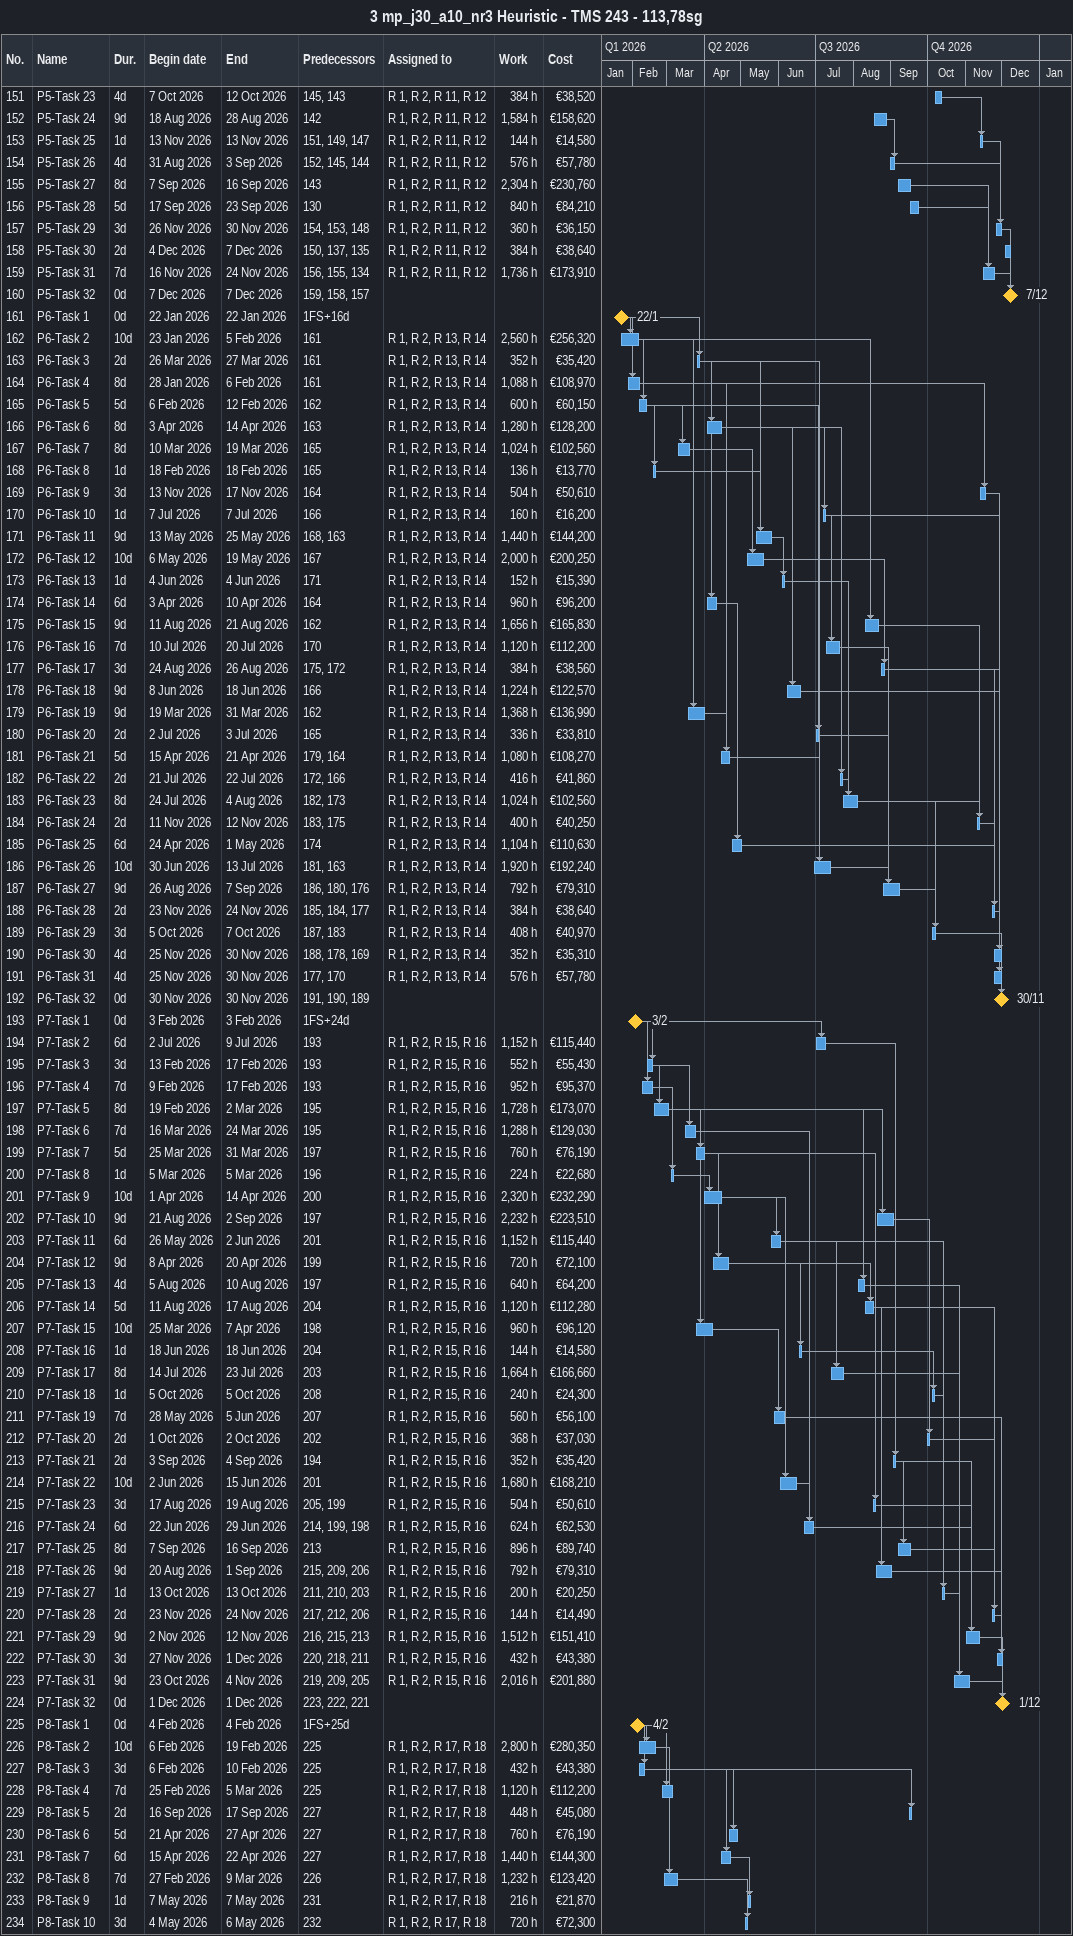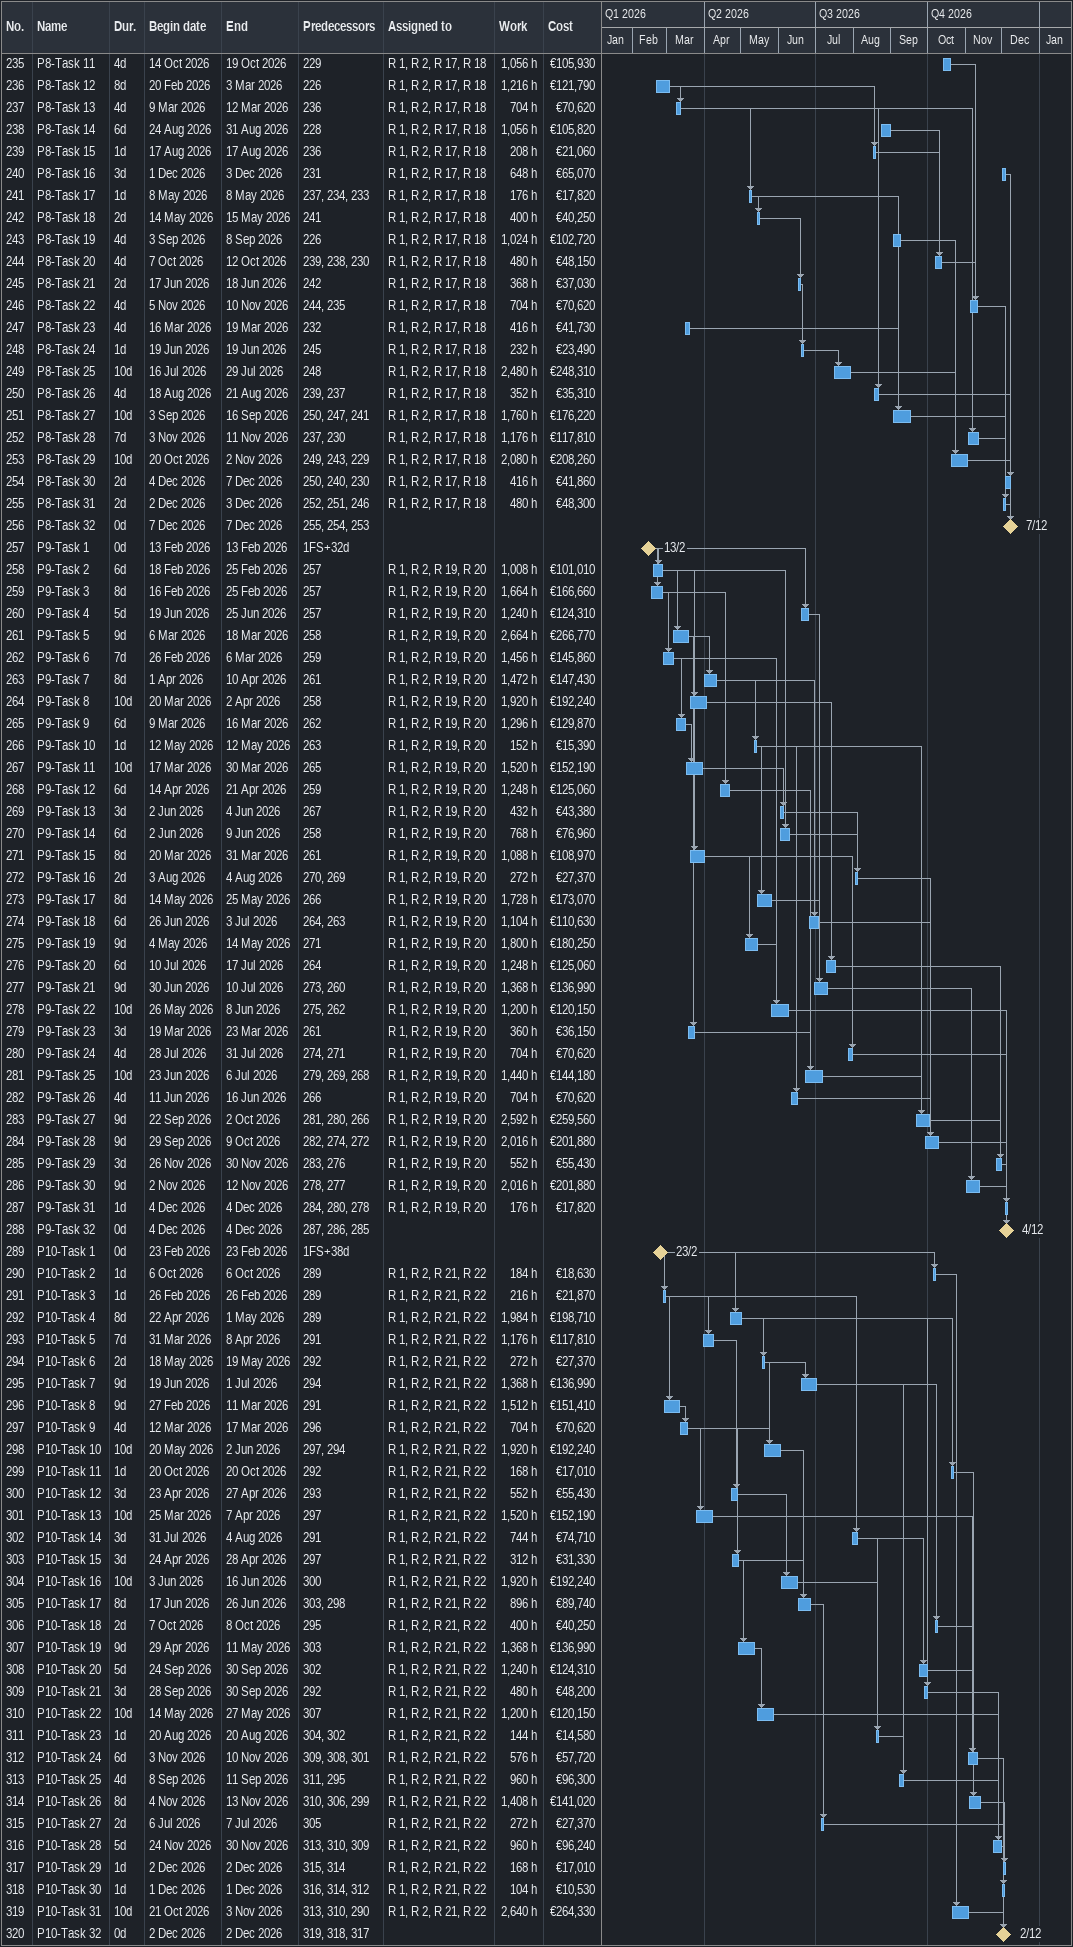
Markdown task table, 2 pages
3 mp_j30_a10_nr3 Heuristic - TMS 243 - 113,78sg

| ID | Task | Duration | Start | Finish | Predecessors | Resources | Work (h) | Cost (€) |
|---|---|---|---|---|---|---|---|---|
| 151 | P5-Task 23 | 4d | 2026-10-07 | 2026-10-12 | 145, 143 | R 1, R 2, R 11, R 12 | 384 | 38520 |
| 152 | P5-Task 24 | 9d | 2026-08-18 | 2026-08-28 | 142 | R 1, R 2, R 11, R 12 | 1584 | 158620 |
| 153 | P5-Task 25 | 1d | 2026-11-13 | 2026-11-13 | 151, 149, 147 | R 1, R 2, R 11, R 12 | 144 | 14580 |
| 154 | P5-Task 26 | 4d | 2026-08-31 | 2026-09-03 | 152, 145, 144 | R 1, R 2, R 11, R 12 | 576 | 57780 |
| 155 | P5-Task 27 | 8d | 2026-09-07 | 2026-09-16 | 143 | R 1, R 2, R 11, R 12 | 2304 | 230760 |
| 156 | P5-Task 28 | 5d | 2026-09-17 | 2026-09-23 | 130 | R 1, R 2, R 11, R 12 | 840 | 84210 |
| 157 | P5-Task 29 | 3d | 2026-11-26 | 2026-11-30 | 154, 153, 148 | R 1, R 2, R 11, R 12 | 360 | 36150 |
| 158 | P5-Task 30 | 2d | 2026-12-04 | 2026-12-07 | 150, 137, 135 | R 1, R 2, R 11, R 12 | 384 | 38640 |
| 159 | P5-Task 31 | 7d | 2026-11-16 | 2026-11-24 | 156, 155, 134 | R 1, R 2, R 11, R 12 | 1736 | 173910 |
| 160 | P5-Task 32 | 0d | 2026-12-07 | 2026-12-07 | 159, 158, 157 |  |  |  |
| 161 | P6-Task 1 | 0d | 2026-01-22 | 2026-01-22 | 1FS+16d |  |  |  |
| 162 | P6-Task 2 | 10d | 2026-01-23 | 2026-02-05 | 161 | R 1, R 2, R 13, R 14 | 2560 | 256320 |
| 163 | P6-Task 3 | 2d | 2026-03-26 | 2026-03-27 | 161 | R 1, R 2, R 13, R 14 | 352 | 35420 |
| 164 | P6-Task 4 | 8d | 2026-01-28 | 2026-02-06 | 161 | R 1, R 2, R 13, R 14 | 1088 | 108970 |
| 165 | P6-Task 5 | 5d | 2026-02-06 | 2026-02-12 | 162 | R 1, R 2, R 13, R 14 | 600 | 60150 |
| 166 | P6-Task 6 | 8d | 2026-04-03 | 2026-04-14 | 163 | R 1, R 2, R 13, R 14 | 1280 | 128200 |
| 167 | P6-Task 7 | 8d | 2026-03-10 | 2026-03-19 | 165 | R 1, R 2, R 13, R 14 | 1024 | 102560 |
| 168 | P6-Task 8 | 1d | 2026-02-18 | 2026-02-18 | 165 | R 1, R 2, R 13, R 14 | 136 | 13770 |
| 169 | P6-Task 9 | 3d | 2026-11-13 | 2026-11-17 | 164 | R 1, R 2, R 13, R 14 | 504 | 50610 |
| 170 | P6-Task 10 | 1d | 2026-07-07 | 2026-07-07 | 166 | R 1, R 2, R 13, R 14 | 160 | 16200 |
| 171 | P6-Task 11 | 9d | 2026-05-13 | 2026-05-25 | 168, 163 | R 1, R 2, R 13, R 14 | 1440 | 144200 |
| 172 | P6-Task 12 | 10d | 2026-05-06 | 2026-05-19 | 167 | R 1, R 2, R 13, R 14 | 2000 | 200250 |
| 173 | P6-Task 13 | 1d | 2026-06-04 | 2026-06-04 | 171 | R 1, R 2, R 13, R 14 | 152 | 15390 |
| 174 | P6-Task 14 | 6d | 2026-04-03 | 2026-04-10 | 164 | R 1, R 2, R 13, R 14 | 960 | 96200 |
| 175 | P6-Task 15 | 9d | 2026-08-11 | 2026-08-21 | 162 | R 1, R 2, R 13, R 14 | 1656 | 165830 |
| 176 | P6-Task 16 | 7d | 2026-07-10 | 2026-07-20 | 170 | R 1, R 2, R 13, R 14 | 1120 | 112200 |
| 177 | P6-Task 17 | 3d | 2026-08-24 | 2026-08-26 | 175, 172 | R 1, R 2, R 13, R 14 | 384 | 38560 |
| 178 | P6-Task 18 | 9d | 2026-06-08 | 2026-06-18 | 166 | R 1, R 2, R 13, R 14 | 1224 | 122570 |
| 179 | P6-Task 19 | 9d | 2026-03-19 | 2026-03-31 | 162 | R 1, R 2, R 13, R 14 | 1368 | 136990 |
| 180 | P6-Task 20 | 2d | 2026-07-02 | 2026-07-03 | 165 | R 1, R 2, R 13, R 14 | 336 | 33810 |
| 181 | P6-Task 21 | 5d | 2026-04-15 | 2026-04-21 | 179, 164 | R 1, R 2, R 13, R 14 | 1080 | 108270 |
| 182 | P6-Task 22 | 2d | 2026-07-21 | 2026-07-22 | 172, 166 | R 1, R 2, R 13, R 14 | 416 | 41860 |
| 183 | P6-Task 23 | 8d | 2026-07-24 | 2026-08-04 | 182, 173 | R 1, R 2, R 13, R 14 | 1024 | 102560 |
| 184 | P6-Task 24 | 2d | 2026-11-11 | 2026-11-12 | 183, 175 | R 1, R 2, R 13, R 14 | 400 | 40250 |
| 185 | P6-Task 25 | 6d | 2026-04-24 | 2026-05-01 | 174 | R 1, R 2, R 13, R 14 | 1104 | 110630 |
| 186 | P6-Task 26 | 10d | 2026-06-30 | 2026-07-13 | 181, 163 | R 1, R 2, R 13, R 14 | 1920 | 192240 |
| 187 | P6-Task 27 | 9d | 2026-08-26 | 2026-09-07 | 186, 180, 176 | R 1, R 2, R 13, R 14 | 792 | 79310 |
| 188 | P6-Task 28 | 2d | 2026-11-23 | 2026-11-24 | 185, 184, 177 | R 1, R 2, R 13, R 14 | 384 | 38640 |
| 189 | P6-Task 29 | 3d | 2026-10-05 | 2026-10-07 | 187, 183 | R 1, R 2, R 13, R 14 | 408 | 40970 |
| 190 | P6-Task 30 | 4d | 2026-11-25 | 2026-11-30 | 188, 178, 169 | R 1, R 2, R 13, R 14 | 352 | 35310 |
| 191 | P6-Task 31 | 4d | 2026-11-25 | 2026-11-30 | 177, 170 | R 1, R 2, R 13, R 14 | 576 | 57780 |
| 192 | P6-Task 32 | 0d | 2026-11-30 | 2026-11-30 | 191, 190, 189 |  |  |  |
| 193 | P7-Task 1 | 0d | 2026-02-03 | 2026-02-03 | 1FS+24d |  |  |  |
| 194 | P7-Task 2 | 6d | 2026-07-02 | 2026-07-09 | 193 | R 1, R 2, R 15, R 16 | 1152 | 115440 |
| 195 | P7-Task 3 | 3d | 2026-02-13 | 2026-02-17 | 193 | R 1, R 2, R 15, R 16 | 552 | 55430 |
| 196 | P7-Task 4 | 7d | 2026-02-09 | 2026-02-17 | 193 | R 1, R 2, R 15, R 16 | 952 | 95370 |
| 197 | P7-Task 5 | 8d | 2026-02-19 | 2026-03-02 | 195 | R 1, R 2, R 15, R 16 | 1728 | 173070 |
| 198 | P7-Task 6 | 7d | 2026-03-16 | 2026-03-24 | 195 | R 1, R 2, R 15, R 16 | 1288 | 129030 |
| 199 | P7-Task 7 | 5d | 2026-03-25 | 2026-03-31 | 197 | R 1, R 2, R 15, R 16 | 760 | 76190 |
| 200 | P7-Task 8 | 1d | 2026-03-05 | 2026-03-05 | 196 | R 1, R 2, R 15, R 16 | 224 | 22680 |
| 201 | P7-Task 9 | 10d | 2026-04-01 | 2026-04-14 | 200 | R 1, R 2, R 15, R 16 | 2320 | 232290 |
| 202 | P7-Task 10 | 9d | 2026-08-21 | 2026-09-02 | 197 | R 1, R 2, R 15, R 16 | 2232 | 223510 |
| 203 | P7-Task 11 | 6d | 2026-05-26 | 2026-06-02 | 201 | R 1, R 2, R 15, R 16 | 1152 | 115440 |
| 204 | P7-Task 12 | 9d | 2026-04-08 | 2026-04-20 | 199 | R 1, R 2, R 15, R 16 | 720 | 72100 |
| 205 | P7-Task 13 | 4d | 2026-08-05 | 2026-08-10 | 197 | R 1, R 2, R 15, R 16 | 640 | 64200 |
| 206 | P7-Task 14 | 5d | 2026-08-11 | 2026-08-17 | 204 | R 1, R 2, R 15, R 16 | 1120 | 112280 |
| 207 | P7-Task 15 | 10d | 2026-03-25 | 2026-04-07 | 198 | R 1, R 2, R 15, R 16 | 960 | 96120 |
| 208 | P7-Task 16 | 1d | 2026-06-18 | 2026-06-18 | 204 | R 1, R 2, R 15, R 16 | 144 | 14580 |
| 209 | P7-Task 17 | 8d | 2026-07-14 | 2026-07-23 | 203 | R 1, R 2, R 15, R 16 | 1664 | 166660 |
| 210 | P7-Task 18 | 1d | 2026-10-05 | 2026-10-05 | 208 | R 1, R 2, R 15, R 16 | 240 | 24300 |
| 211 | P7-Task 19 | 7d | 2026-05-28 | 2026-06-05 | 207 | R 1, R 2, R 15, R 16 | 560 | 56100 |
| 212 | P7-Task 20 | 2d | 2026-10-01 | 2026-10-02 | 202 | R 1, R 2, R 15, R 16 | 368 | 37030 |
| 213 | P7-Task 21 | 2d | 2026-09-03 | 2026-09-04 | 194 | R 1, R 2, R 15, R 16 | 352 | 35420 |
| 214 | P7-Task 22 | 10d | 2026-06-02 | 2026-06-15 | 201 | R 1, R 2, R 15, R 16 | 1680 | 168210 |
| 215 | P7-Task 23 | 3d | 2026-08-17 | 2026-08-19 | 205, 199 | R 1, R 2, R 15, R 16 | 504 | 50610 |
| 216 | P7-Task 24 | 6d | 2026-06-22 | 2026-06-29 | 214, 199, 198 | R 1, R 2, R 15, R 16 | 624 | 62530 |
| 217 | P7-Task 25 | 8d | 2026-09-07 | 2026-09-16 | 213 | R 1, R 2, R 15, R 16 | 896 | 89740 |
| 218 | P7-Task 26 | 9d | 2026-08-20 | 2026-09-01 | 215, 209, 206 | R 1, R 2, R 15, R 16 | 792 | 79310 |
| 219 | P7-Task 27 | 1d | 2026-10-13 | 2026-10-13 | 211, 210, 203 | R 1, R 2, R 15, R 16 | 200 | 20250 |
| 220 | P7-Task 28 | 2d | 2026-11-23 | 2026-11-24 | 217, 212, 206 | R 1, R 2, R 15, R 16 | 144 | 14490 |
| 221 | P7-Task 29 | 9d | 2026-11-02 | 2026-11-12 | 216, 215, 213 | R 1, R 2, R 15, R 16 | 1512 | 151410 |
| 222 | P7-Task 30 | 3d | 2026-11-27 | 2026-12-01 | 220, 218, 211 | R 1, R 2, R 15, R 16 | 432 | 43380 |
| 223 | P7-Task 31 | 9d | 2026-10-23 | 2026-11-04 | 219, 209, 205 | R 1, R 2, R 15, R 16 | 2016 | 201880 |
| 224 | P7-Task 32 | 0d | 2026-12-01 | 2026-12-01 | 223, 222, 221 |  |  |  |
| 225 | P8-Task 1 | 0d | 2026-02-04 | 2026-02-04 | 1FS+25d |  |  |  |
| 226 | P8-Task 2 | 10d | 2026-02-06 | 2026-02-19 | 225 | R 1, R 2, R 17, R 18 | 2800 | 280350 |
| 227 | P8-Task 3 | 3d | 2026-02-06 | 2026-02-10 | 225 | R 1, R 2, R 17, R 18 | 432 | 43380 |
| 228 | P8-Task 4 | 7d | 2026-02-25 | 2026-03-05 | 225 | R 1, R 2, R 17, R 18 | 1120 | 112200 |
| 229 | P8-Task 5 | 2d | 2026-09-16 | 2026-09-17 | 227 | R 1, R 2, R 17, R 18 | 448 | 45080 |
| 230 | P8-Task 6 | 5d | 2026-04-21 | 2026-04-27 | 227 | R 1, R 2, R 17, R 18 | 760 | 76190 |
| 231 | P8-Task 7 | 6d | 2026-04-15 | 2026-04-22 | 227 | R 1, R 2, R 17, R 18 | 1440 | 144300 |
| 232 | P8-Task 8 | 7d | 2026-02-27 | 2026-03-09 | 226 | R 1, R 2, R 17, R 18 | 1232 | 123420 |
| 233 | P8-Task 9 | 1d | 2026-05-07 | 2026-05-07 | 231 | R 1, R 2, R 17, R 18 | 216 | 21870 |
| 234 | P8-Task 10 | 3d | 2026-05-04 | 2026-05-06 | 232 | R 1, R 2, R 17, R 18 | 720 | 72300 |
| 235 | P8-Task 11 | 4d | 2026-10-14 | 2026-10-19 | 229 | R 1, R 2, R 17, R 18 | 1056 | 105930 |
| 236 | P8-Task 12 | 8d | 2026-02-20 | 2026-03-03 | 226 | R 1, R 2, R 17, R 18 | 1216 | 121790 |
| 237 | P8-Task 13 | 4d | 2026-03-09 | 2026-03-12 | 236 | R 1, R 2, R 17, R 18 | 704 | 70620 |
| 238 | P8-Task 14 | 6d | 2026-08-24 | 2026-08-31 | 228 | R 1, R 2, R 17, R 18 | 1056 | 105820 |
| 239 | P8-Task 15 | 1d | 2026-08-17 | 2026-08-17 | 236 | R 1, R 2, R 17, R 18 | 208 | 21060 |
| 240 | P8-Task 16 | 3d | 2026-12-01 | 2026-12-03 | 231 | R 1, R 2, R 17, R 18 | 648 | 65070 |
| 241 | P8-Task 17 | 1d | 2026-05-08 | 2026-05-08 | 237, 234, 233 | R 1, R 2, R 17, R 18 | 176 | 17820 |
| 242 | P8-Task 18 | 2d | 2026-05-14 | 2026-05-15 | 241 | R 1, R 2, R 17, R 18 | 400 | 40250 |
| 243 | P8-Task 19 | 4d | 2026-09-03 | 2026-09-08 | 226 | R 1, R 2, R 17, R 18 | 1024 | 102720 |
| 244 | P8-Task 20 | 4d | 2026-10-07 | 2026-10-12 | 239, 238, 230 | R 1, R 2, R 17, R 18 | 480 | 48150 |
| 245 | P8-Task 21 | 2d | 2026-06-17 | 2026-06-18 | 242 | R 1, R 2, R 17, R 18 | 368 | 37030 |
| 246 | P8-Task 22 | 4d | 2026-11-05 | 2026-11-10 | 244, 235 | R 1, R 2, R 17, R 18 | 704 | 70620 |
| 247 | P8-Task 23 | 4d | 2026-03-16 | 2026-03-19 | 232 | R 1, R 2, R 17, R 18 | 416 | 41730 |
| 248 | P8-Task 24 | 1d | 2026-06-19 | 2026-06-19 | 245 | R 1, R 2, R 17, R 18 | 232 | 23490 |
| 249 | P8-Task 25 | 10d | 2026-07-16 | 2026-07-29 | 248 | R 1, R 2, R 17, R 18 | 2480 | 248310 |
| 250 | P8-Task 26 | 4d | 2026-08-18 | 2026-08-21 | 239, 237 | R 1, R 2, R 17, R 18 | 352 | 35310 |
| 251 | P8-Task 27 | 10d | 2026-09-03 | 2026-09-16 | 250, 247, 241 | R 1, R 2, R 17, R 18 | 1760 | 176220 |
| 252 | P8-Task 28 | 7d | 2026-11-03 | 2026-11-11 | 237, 230 | R 1, R 2, R 17, R 18 | 1176 | 117810 |
| 253 | P8-Task 29 | 10d | 2026-10-20 | 2026-11-02 | 249, 243, 229 | R 1, R 2, R 17, R 18 | 2080 | 208260 |
| 254 | P8-Task 30 | 2d | 2026-12-04 | 2026-12-07 | 250, 240, 230 | R 1, R 2, R 17, R 18 | 416 | 41860 |
| 255 | P8-Task 31 | 2d | 2026-12-02 | 2026-12-03 | 252, 251, 246 | R 1, R 2, R 17, R 18 | 480 | 48300 |
| 256 | P8-Task 32 | 0d | 2026-12-07 | 2026-12-07 | 255, 254, 253 |  |  |  |
| 257 | P9-Task 1 | 0d | 2026-02-13 | 2026-02-13 | 1FS+32d |  |  |  |
| 258 | P9-Task 2 | 6d | 2026-02-18 | 2026-02-25 | 257 | R 1, R 2, R 19, R 20 | 1008 | 101010 |
| 259 | P9-Task 3 | 8d | 2026-02-16 | 2026-02-25 | 257 | R 1, R 2, R 19, R 20 | 1664 | 166660 |
| 260 | P9-Task 4 | 5d | 2026-06-19 | 2026-06-25 | 257 | R 1, R 2, R 19, R 20 | 1240 | 124310 |
| 261 | P9-Task 5 | 9d | 2026-03-06 | 2026-03-18 | 258 | R 1, R 2, R 19, R 20 | 2664 | 266770 |
| 262 | P9-Task 6 | 7d | 2026-02-26 | 2026-03-06 | 259 | R 1, R 2, R 19, R 20 | 1456 | 145860 |
| 263 | P9-Task 7 | 8d | 2026-04-01 | 2026-04-10 | 261 | R 1, R 2, R 19, R 20 | 1472 | 147430 |
| 264 | P9-Task 8 | 10d | 2026-03-20 | 2026-04-02 | 258 | R 1, R 2, R 19, R 20 | 1920 | 192240 |
| 265 | P9-Task 9 | 6d | 2026-03-09 | 2026-03-16 | 262 | R 1, R 2, R 19, R 20 | 1296 | 129870 |
| 266 | P9-Task 10 | 1d | 2026-05-12 | 2026-05-12 | 263 | R 1, R 2, R 19, R 20 | 152 | 15390 |
| 267 | P9-Task 11 | 10d | 2026-03-17 | 2026-03-30 | 265 | R 1, R 2, R 19, R 20 | 1520 | 152190 |
| 268 | P9-Task 12 | 6d | 2026-04-14 | 2026-04-21 | 259 | R 1, R 2, R 19, R 20 | 1248 | 125060 |
| 269 | P9-Task 13 | 3d | 2026-06-02 | 2026-06-04 | 267 | R 1, R 2, R 19, R 20 | 432 | 43380 |
| 270 | P9-Task 14 | 6d | 2026-06-02 | 2026-06-09 | 258 | R 1, R 2, R 19, R 20 | 768 | 76960 |
| 271 | P9-Task 15 | 8d | 2026-03-20 | 2026-03-31 | 261 | R 1, R 2, R 19, R 20 | 1088 | 108970 |
| 272 | P9-Task 16 | 2d | 2026-08-03 | 2026-08-04 | 270, 269 | R 1, R 2, R 19, R 20 | 272 | 27370 |
| 273 | P9-Task 17 | 8d | 2026-05-14 | 2026-05-25 | 266 | R 1, R 2, R 19, R 20 | 1728 | 173070 |
| 274 | P9-Task 18 | 6d | 2026-06-26 | 2026-07-03 | 264, 263 | R 1, R 2, R 19, R 20 | 1104 | 110630 |
| 275 | P9-Task 19 | 9d | 2026-05-04 | 2026-05-14 | 271 | R 1, R 2, R 19, R 20 | 1800 | 180250 |
| 276 | P9-Task 20 | 6d | 2026-07-10 | 2026-07-17 | 264 | R 1, R 2, R 19, R 20 | 1248 | 125060 |
| 277 | P9-Task 21 | 9d | 2026-06-30 | 2026-07-10 | 273, 260 | R 1, R 2, R 19, R 20 | 1368 | 136990 |
| 278 | P9-Task 22 | 10d | 2026-05-26 | 2026-06-08 | 275, 262 | R 1, R 2, R 19, R 20 | 1200 | 120150 |
| 279 | P9-Task 23 | 3d | 2026-03-19 | 2026-03-23 | 261 | R 1, R 2, R 19, R 20 | 360 | 36150 |
| 280 | P9-Task 24 | 4d | 2026-07-28 | 2026-07-31 | 274, 271 | R 1, R 2, R 19, R 20 | 704 | 70620 |
| 281 | P9-Task 25 | 10d | 2026-06-23 | 2026-07-06 | 279, 269, 268 | R 1, R 2, R 19, R 20 | 1440 | 144180 |
| 282 | P9-Task 26 | 4d | 2026-06-11 | 2026-06-16 | 266 | R 1, R 2, R 19, R 20 | 704 | 70620 |
| 283 | P9-Task 27 | 9d | 2026-09-22 | 2026-10-02 | 281, 280, 266 | R 1, R 2, R 19, R 20 | 2592 | 259560 |
| 284 | P9-Task 28 | 9d | 2026-09-29 | 2026-10-09 | 282, 274, 272 | R 1, R 2, R 19, R 20 | 2016 | 201880 |
| 285 | P9-Task 29 | 3d | 2026-11-26 | 2026-11-30 | 283, 276 | R 1, R 2, R 19, R 20 | 552 | 55430 |
| 286 | P9-Task 30 | 9d | 2026-11-02 | 2026-11-12 | 278, 277 | R 1, R 2, R 19, R 20 | 2016 | 201880 |
| 287 | P9-Task 31 | 1d | 2026-12-04 | 2026-12-04 | 284, 280, 278 | R 1, R 2, R 19, R 20 | 176 | 17820 |
| 288 | P9-Task 32 | 0d | 2026-12-04 | 2026-12-04 | 287, 286, 285 |  |  |  |
| 289 | P10-Task 1 | 0d | 2026-02-23 | 2026-02-23 | 1FS+38d |  |  |  |
| 290 | P10-Task 2 | 1d | 2026-10-06 | 2026-10-06 | 289 | R 1, R 2, R 21, R 22 | 184 | 18630 |
| 291 | P10-Task 3 | 1d | 2026-02-26 | 2026-02-26 | 289 | R 1, R 2, R 21, R 22 | 216 | 21870 |
| 292 | P10-Task 4 | 8d | 2026-04-22 | 2026-05-01 | 289 | R 1, R 2, R 21, R 22 | 1984 | 198710 |
| 293 | P10-Task 5 | 7d | 2026-03-31 | 2026-04-08 | 291 | R 1, R 2, R 21, R 22 | 1176 | 117810 |
| 294 | P10-Task 6 | 2d | 2026-05-18 | 2026-05-19 | 292 | R 1, R 2, R 21, R 22 | 272 | 27370 |
| 295 | P10-Task 7 | 9d | 2026-06-19 | 2026-07-01 | 294 | R 1, R 2, R 21, R 22 | 1368 | 136990 |
| 296 | P10-Task 8 | 9d | 2026-02-27 | 2026-03-11 | 291 | R 1, R 2, R 21, R 22 | 1512 | 151410 |
| 297 | P10-Task 9 | 4d | 2026-03-12 | 2026-03-17 | 296 | R 1, R 2, R 21, R 22 | 704 | 70620 |
| 298 | P10-Task 10 | 10d | 2026-05-20 | 2026-06-02 | 297, 294 | R 1, R 2, R 21, R 22 | 1920 | 192240 |
| 299 | P10-Task 11 | 1d | 2026-10-20 | 2026-10-20 | 292 | R 1, R 2, R 21, R 22 | 168 | 17010 |
| 300 | P10-Task 12 | 3d | 2026-04-23 | 2026-04-27 | 293 | R 1, R 2, R 21, R 22 | 552 | 55430 |
| 301 | P10-Task 13 | 10d | 2026-03-25 | 2026-04-07 | 297 | R 1, R 2, R 21, R 22 | 1520 | 152190 |
| 302 | P10-Task 14 | 3d | 2026-07-31 | 2026-08-04 | 291 | R 1, R 2, R 21, R 22 | 744 | 74710 |
| 303 | P10-Task 15 | 3d | 2026-04-24 | 2026-04-28 | 297 | R 1, R 2, R 21, R 22 | 312 | 31330 |
| 304 | P10-Task 16 | 10d | 2026-06-03 | 2026-06-16 | 300 | R 1, R 2, R 21, R 22 | 1920 | 192240 |
| 305 | P10-Task 17 | 8d | 2026-06-17 | 2026-06-26 | 303, 298 | R 1, R 2, R 21, R 22 | 896 | 89740 |
| 306 | P10-Task 18 | 2d | 2026-10-07 | 2026-10-08 | 295 | R 1, R 2, R 21, R 22 | 400 | 40250 |
| 307 | P10-Task 19 | 9d | 2026-04-29 | 2026-05-11 | 303 | R 1, R 2, R 21, R 22 | 1368 | 136990 |
| 308 | P10-Task 20 | 5d | 2026-09-24 | 2026-09-30 | 302 | R 1, R 2, R 21, R 22 | 1240 | 124310 |
| 309 | P10-Task 21 | 3d | 2026-09-28 | 2026-09-30 | 292 | R 1, R 2, R 21, R 22 | 480 | 48200 |
| 310 | P10-Task 22 | 10d | 2026-05-14 | 2026-05-27 | 307 | R 1, R 2, R 21, R 22 | 1200 | 120150 |
| 311 | P10-Task 23 | 1d | 2026-08-20 | 2026-08-20 | 304, 302 | R 1, R 2, R 21, R 22 | 144 | 14580 |
| 312 | P10-Task 24 | 6d | 2026-11-03 | 2026-11-10 | 309, 308, 301 | R 1, R 2, R 21, R 22 | 576 | 57720 |
| 313 | P10-Task 25 | 4d | 2026-09-08 | 2026-09-11 | 311, 295 | R 1, R 2, R 21, R 22 | 960 | 96300 |
| 314 | P10-Task 26 | 8d | 2026-11-04 | 2026-11-13 | 310, 306, 299 | R 1, R 2, R 21, R 22 | 1408 | 141020 |
| 315 | P10-Task 27 | 2d | 2026-07-06 | 2026-07-07 | 305 | R 1, R 2, R 21, R 22 | 272 | 27370 |
| 316 | P10-Task 28 | 5d | 2026-11-24 | 2026-11-30 | 313, 310, 309 | R 1, R 2, R 21, R 22 | 960 | 96240 |
| 317 | P10-Task 29 | 1d | 2026-12-02 | 2026-12-02 | 315, 314 | R 1, R 2, R 21, R 22 | 168 | 17010 |
| 318 | P10-Task 30 | 1d | 2026-12-01 | 2026-12-01 | 316, 314, 312 | R 1, R 2, R 21, R 22 | 104 | 10530 |
| 319 | P10-Task 31 | 10d | 2026-10-21 | 2026-11-03 | 313, 310, 290 | R 1, R 2, R 21, R 22 | 2640 | 264330 |
| 320 | P10-Task 32 | 0d | 2026-12-02 | 2026-12-02 | 319, 318, 317 |  |  |  |
